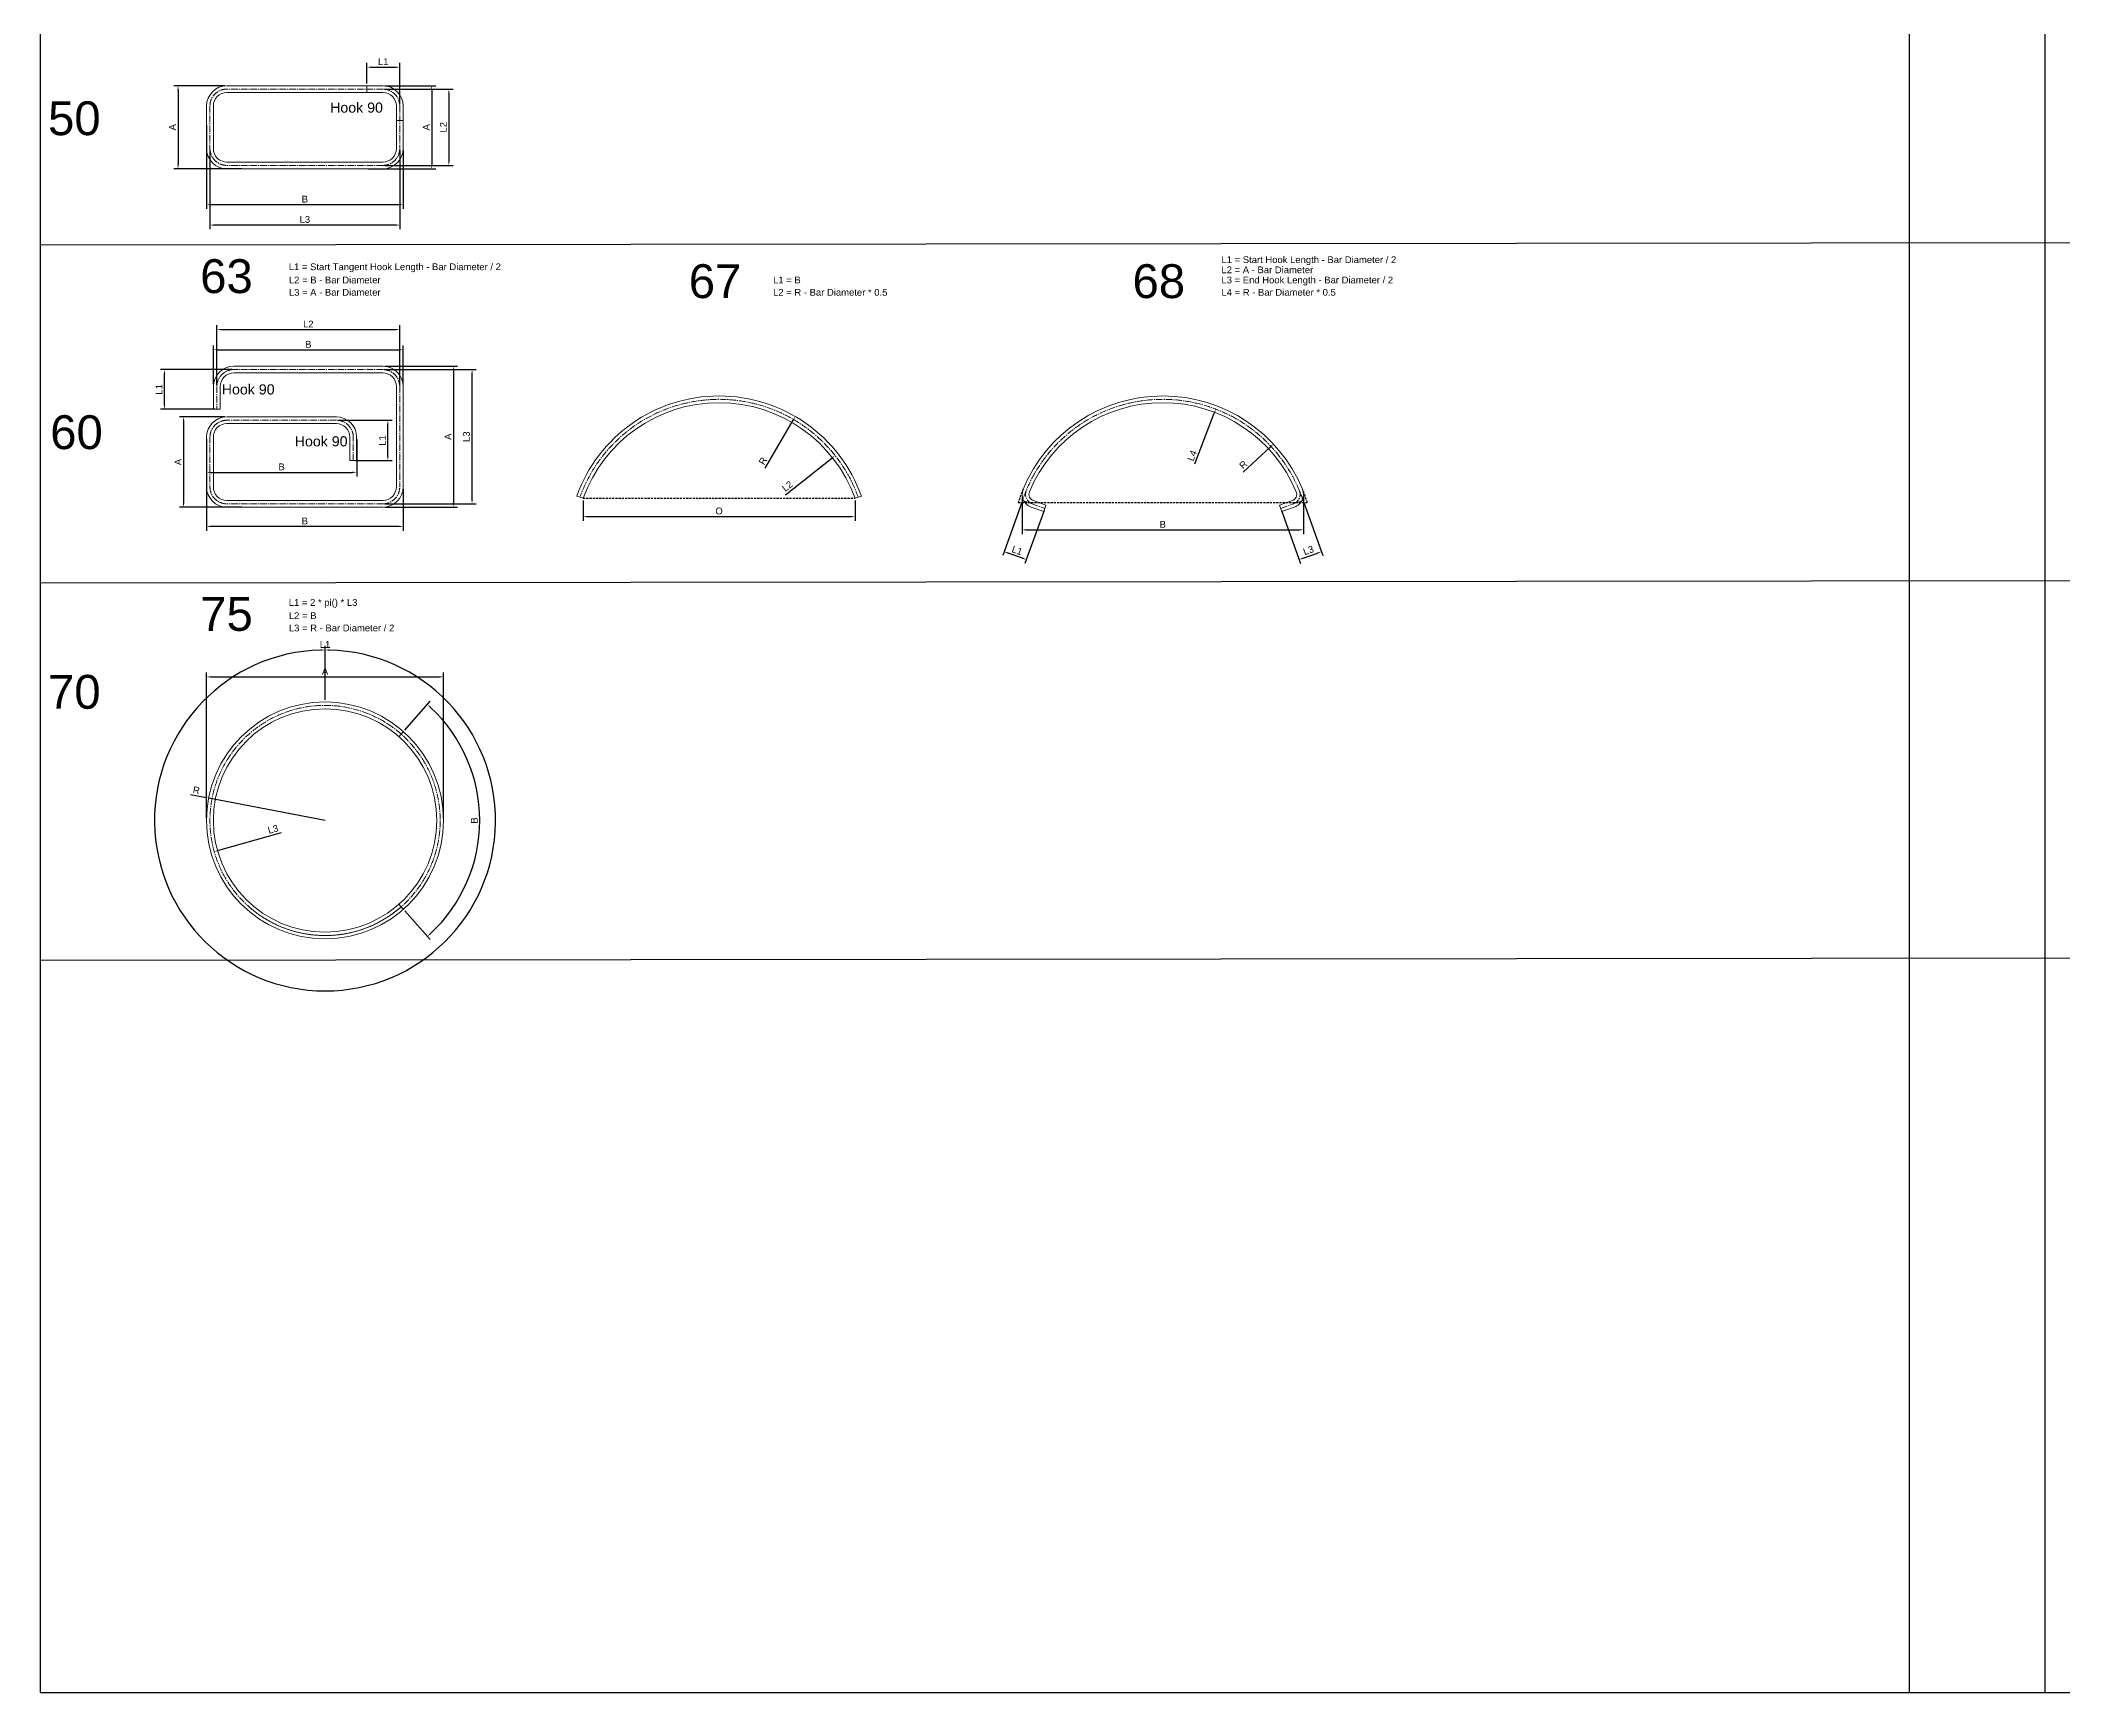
# Model space of a CAD drawing. Header units: metres. Extents: x 125 to 13754, y 1503 to 11930.
# Drawn here: x 125 to 6101, y 1503 to 6385 of the extents above; entities that cross this region are included whole.
import ezdxf

# ---------------------------------------------------------------- set-up
doc = ezdxf.new("R2010")
doc.units = ezdxf.units.M
doc.linetypes.add('CENTER2', pattern=[28.575, 19.05, -3.175, 3.175, -3.175])
doc.linetypes.add('HIDDEN', pattern=[9.525, 6.35, -3.175])
doc.layers.add('Border', color=6, linetype='HIDDEN')
for name, color, linetype, lineweight in [('CL', 5, 'CENTER2', 0), ('D-STR-DIM', 7, 'Continuous', 0), ('D-STR-STR1', 3, 'Continuous', 0), ('Rebar', 7, 'Continuous', 20)]:
    doc.layers.add(name, color=color, linetype=linetype, lineweight=lineweight)
doc.styles.add('Arial', font='arial.ttf')
doc.dimstyles.new('Check', dxfattribs={"dimscale": 10, "dimtxt": 2, "dimasz": 1.25, "dimexe": 1.25, "dimexo": 0.625, "dimtad": 1, "dimtoh": 1, "dimdec": 1, "dimtxsty": 'Arial', "dimcen": 2.5, "dimclrd": 8, "dimclre": 8, "dimclrt": 1, "dimaunit": 1, "dimadec": 3, "dimazin": 0, "dimtfac": 1, "dimtdec": 1, "dimtix": 1, "dimtmove": 0, "dimatfit": 3, "dimfxl": 1, "dimarcsym": 0})
doc.dimstyles.new('D1-1', dxfattribs={"dimscale": 10, "dimtxt": 2, "dimasz": 1.25, "dimexe": 1.25, "dimexo": 0.625, "dimtad": 1, "dimdec": 1, "dimtxsty": 'Arial', "dimcen": 2.5, "dimclrd": 8, "dimclre": 8, "dimclrt": 4, "dimadec": 1, "dimazin": 0, "dimtfac": 1, "dimtdec": 1, "dimtix": 1, "dimtmove": 0, "dimatfit": 3, "dimfxl": 1, "dimarcsym": 0})

# ---------------------------------------------------------------- blocks, each defined once
blk = doc.blocks.new('*D94')
at = {"layer": 'D-STR-DIM', "color": 8, "lineweight": -2, "transparency": 16777216}
for p, q in [((616, 6134.8), (616, 5887.1)), ((1196.7, 6059.3), (1196.7, 5887.1)), ((1184.2, 5899.6), (628.5, 5899.6))]:
    blk.add_line(p, q, dxfattribs=at)
at = {"layer": 'D-STR-DIM', "color": 8, "transparency": 16777216}
for points in [[(628.5, 5901.7), (628.5, 5897.5), (616, 5899.6)], [(1184.2, 5901.7), (1184.2, 5897.5), (1196.7, 5899.6)]]:
    blk.add_solid(points, dxfattribs=at)
at = {"layer": 'Defpoints', "color": 0, "transparency": 16777216}
for p in [(616, 6141), (1196.7, 6065.6), (616, 5899.6)]:
    blk.add_point(p, dxfattribs=at)
at = {"layer": 'D-STR-DIM', "color": 4, "transparency": 16777216, "insert": (906.4, 5915.9), "char_height": 20, "attachment_point": 5, "style": 'Arial'}
blk.add_mtext('B', dxfattribs=at)
blk = doc.blocks.new('*D95')
at = {"layer": 'D-STR-DIM', "color": 8, "lineweight": -2, "transparency": 16777216}
for p, q in [((669.8, 6251), (519.2, 6251)), ((531.7, 6238.5), (531.7, 6018.1)), ((719.8, 6005.6), (519.2, 6005.6))]:
    blk.add_line(p, q, dxfattribs=at)
at = {"layer": 'D-STR-DIM', "color": 8, "transparency": 16777216}
for points in [[(529.7, 6238.5), (533.8, 6238.5), (531.7, 6251)], [(529.7, 6018.1), (533.8, 6018.1), (531.7, 6005.6)]]:
    blk.add_solid(points, dxfattribs=at)
at = {"layer": 'Defpoints', "color": 0, "transparency": 16777216}
for p in [(676, 6251), (531.7, 6005.6), (726, 6005.6)]:
    blk.add_point(p, dxfattribs=at)
at = {"layer": 'D-STR-DIM', "color": 4, "transparency": 16777216, "insert": (515.5, 6128.3), "char_height": 20, "attachment_point": 5, "rotation": 90, "style": 'Arial'}
blk.add_mtext('A', dxfattribs=at)
blk = doc.blocks.new('*D96')
at = {"layer": 'D-STR-DIM', "color": 8, "lineweight": -2, "transparency": 16777216}
for p, q in [((616, 5156.4), (616, 4936.2)), ((1196.7, 5059.4), (1196.7, 4936.2)), ((1184.2, 4948.7), (628.5, 4948.7))]:
    blk.add_line(p, q, dxfattribs=at)
at = {"layer": 'D-STR-DIM', "color": 8, "transparency": 16777216}
for points in [[(628.5, 4950.8), (628.5, 4946.6), (616, 4948.7)], [(1184.2, 4950.8), (1184.2, 4946.6), (1196.7, 4948.7)]]:
    blk.add_solid(points, dxfattribs=at)
at = {"layer": 'Defpoints', "color": 0, "transparency": 16777216}
for p in [(616, 5162.6), (1196.7, 5065.6), (616, 4948.7)]:
    blk.add_point(p, dxfattribs=at)
at = {"layer": 'D-STR-DIM', "color": 4, "transparency": 16777216, "insert": (906.4, 4964.9), "char_height": 20, "attachment_point": 5, "style": 'Arial'}
blk.add_mtext('B', dxfattribs=at)
blk = doc.blocks.new('*D97')
at = {"layer": 'D-STR-DIM', "color": 8, "lineweight": -2, "transparency": 16777216}
for p, q in [((669.8, 5272.6), (535.6, 5272.6)), ((548.1, 5260.1), (548.1, 5018.1)), ((719.8, 5005.6), (535.6, 5005.6))]:
    blk.add_line(p, q, dxfattribs=at)
at = {"layer": 'D-STR-DIM', "color": 8, "transparency": 16777216}
for points in [[(546, 5260.1), (550.2, 5260.1), (548.1, 5272.6)], [(546, 5018.1), (550.2, 5018.1), (548.1, 5005.6)]]:
    blk.add_solid(points, dxfattribs=at)
at = {"layer": 'Defpoints', "color": 0, "transparency": 16777216}
for p in [(676, 5272.6), (548.1, 5005.6), (726, 5005.6)]:
    blk.add_point(p, dxfattribs=at)
at = {"layer": 'D-STR-DIM', "color": 4, "transparency": 16777216, "insert": (531.8, 5139.1), "char_height": 20, "attachment_point": 5, "rotation": 90, "style": 'Arial'}
blk.add_mtext('A', dxfattribs=at)
blk = doc.blocks.new('*D98')
at = {"layer": 'D-STR-DIM', "color": 8, "lineweight": -2, "transparency": 16777216}
for p, q in [((1142.9, 5422.3), (1357.7, 5422.3)), ((1345.2, 5409.8), (1345.2, 5018.1)), ((1142.9, 5005.6), (1357.7, 5005.6))]:
    blk.add_line(p, q, dxfattribs=at)
at = {"layer": 'D-STR-DIM', "color": 8, "transparency": 16777216}
for points in [[(1343.1, 5409.8), (1347.3, 5409.8), (1345.2, 5422.3)], [(1343.1, 5018.1), (1347.3, 5018.1), (1345.2, 5005.6)]]:
    blk.add_solid(points, dxfattribs=at)
at = {"layer": 'Defpoints', "color": 0, "transparency": 16777216}
for p in [(1136.7, 5422.3), (1136.7, 5005.6), (1345.2, 5005.6)]:
    blk.add_point(p, dxfattribs=at)
at = {"layer": 'D-STR-DIM', "color": 4, "transparency": 16777216, "insert": (1329, 5214), "char_height": 20, "attachment_point": 5, "rotation": 90, "style": 'Arial'}
blk.add_mtext('A', dxfattribs=at)
blk = doc.blocks.new('*D99')
at = {"layer": 'D-STR-DIM', "color": 8, "lineweight": -2, "transparency": 16777216}
for p, q in [((616, 5206.4), (616, 5096.2)), ((1059.4, 5206.4), (1059.4, 5096.2)), ((628.5, 5108.7), (1046.9, 5108.7))]:
    blk.add_line(p, q, dxfattribs=at)
at = {"layer": 'D-STR-DIM', "color": 8, "transparency": 16777216}
for points in [[(628.5, 5110.8), (628.5, 5106.6), (616, 5108.7)], [(1046.9, 5110.8), (1046.9, 5106.6), (1059.4, 5108.7)]]:
    blk.add_solid(points, dxfattribs=at)
at = {"layer": 'Defpoints', "color": 0, "transparency": 16777216}
for p in [(616, 5212.6), (1059.4, 5212.6), (1059.4, 5108.7)]:
    blk.add_point(p, dxfattribs=at)
at = {"layer": 'D-STR-DIM', "color": 4, "transparency": 16777216, "insert": (837.7, 5124.9), "char_height": 20, "attachment_point": 5, "style": 'Arial'}
blk.add_mtext('B', dxfattribs=at)
blk = doc.blocks.new('*D100')
at = {"layer": 'D-STR-DIM', "color": 8, "lineweight": -2, "transparency": 16777216}
for p, q in [((636.5, 5368.6), (636.5, 5483.2)), ((649, 5470.7), (1184.2, 5470.7)), ((1196.7, 5368.6), (1196.7, 5483.2))]:
    blk.add_line(p, q, dxfattribs=at)
at = {"layer": 'D-STR-DIM', "color": 8, "transparency": 16777216}
for points in [[(649, 5472.8), (649, 5468.6), (636.5, 5470.7)], [(1184.2, 5472.8), (1184.2, 5468.6), (1196.7, 5470.7)]]:
    blk.add_solid(points, dxfattribs=at)
at = {"layer": 'Defpoints', "color": 0, "transparency": 16777216}
for p in [(1196.7, 5470.7), (636.5, 5362.3), (1196.7, 5362.3)]:
    blk.add_point(p, dxfattribs=at)
at = {"layer": 'D-STR-DIM', "color": 4, "transparency": 16777216, "insert": (916.6, 5487), "char_height": 20, "attachment_point": 5, "style": 'Arial'}
blk.add_mtext('B', dxfattribs=at)
blk = doc.blocks.new('*D101')
at = {"layer": 'D-STR-DIM', "color": 8, "lineweight": -2, "transparency": 16777216}
for p, q in [((616, 4086.4), (616, 4516.9)), ((628.5, 4504.4), (1303.5, 4504.4)), ((1316, 4086.4), (1316, 4516.9))]:
    blk.add_line(p, q, dxfattribs=at)
at = {"layer": 'D-STR-DIM', "color": 8, "transparency": 16777216}
for points in [[(628.5, 4506.5), (628.5, 4502.3), (616, 4504.4)], [(1303.5, 4506.5), (1303.5, 4502.3), (1316, 4504.4)]]:
    blk.add_solid(points, dxfattribs=at)
at = {"layer": 'Defpoints', "color": 0, "transparency": 16777216}
for p in [(1316, 4504.4), (616, 4080.1), (1316, 4080.1)]:
    blk.add_point(p, dxfattribs=at)
at = {"layer": 'D-STR-DIM', "color": 4, "transparency": 16777216, "insert": (966, 4520.6), "char_height": 20, "attachment_point": 5, "style": 'Arial'}
blk.add_mtext('A', dxfattribs=at)
blk = doc.blocks.new('*D104')
at = {"layer": 'D-STR-DIM', "color": 8, "lineweight": -2, "transparency": 16777216}
for p, q in [((1201.8, 4347.2), (1276.7, 4432.1)), ((1201.8, 3813), (1276.7, 3728.1))]:
    blk.add_line(p, q, dxfattribs=at)
blk.add_arc((966, 4080.1), 457, 312.9974, 47.0026, dxfattribs=at)
at = {"layer": 'D-STR-DIM', "color": 8, "transparency": 16777216}
for points in [[(1276.3, 4412.8), (1279.1, 4415.9), (1268.4, 4422.8)], [(1279.1, 3744.3), (1276.3, 3747.4), (1268.4, 3737.5)]]:
    blk.add_solid(points, dxfattribs=at)
at = {"layer": 'Defpoints', "color": 0, "transparency": 16777216}
for p in [(1184.4, 4327.5), (1197.6, 4342.5), (1404.9, 3952.7), (1184.4, 3832.7), (1197.6, 3817.7)]:
    blk.add_point(p, dxfattribs=at)
at = {"layer": 'D-STR-DIM', "color": 4, "transparency": 16777216, "insert": (1406.8, 4080.1), "char_height": 20, "attachment_point": 5, "rotation": 90, "style": 'Arial'}
blk.add_mtext('B', dxfattribs=at)
blk = doc.blocks.new('*D258')
at = {"layer": 'D-STR-DIM', "color": 8, "lineweight": -2, "transparency": 16777216}
for p, q in [((1089.3, 6257.3), (1089.3, 6318.3)), ((1101.8, 6305.8), (1174.2, 6305.8)), ((1186.7, 6197.3), (1186.7, 6318.3))]:
    blk.add_line(p, q, dxfattribs=at)
at = {"layer": 'D-STR-DIM', "color": 8, "transparency": 16777216}
for points in [[(1101.8, 6307.9), (1101.8, 6303.7), (1089.3, 6305.8)], [(1174.2, 6307.9), (1174.2, 6303.7), (1186.7, 6305.8)]]:
    blk.add_solid(points, dxfattribs=at)
at = {"layer": 'Defpoints', "color": 0, "transparency": 16777216}
for p in [(1186.7, 6305.8), (1089.3, 6251), (1186.7, 6191)]:
    blk.add_point(p, dxfattribs=at)
at = {"layer": 'D-STR-DIM', "color": 1, "transparency": 16777216, "insert": (1138, 6322.1), "char_height": 20, "attachment_point": 5, "style": 'Arial'}
blk.add_mtext('L1', dxfattribs=at)
blk = doc.blocks.new('*D259')
at = {"layer": 'D-STR-DIM', "color": 8, "lineweight": -2, "transparency": 16777216}
for p, q in [((1142.9, 6241), (1344.2, 6241)), ((1331.7, 6228.5), (1331.7, 6028.1)), ((1142.9, 6015.6), (1344.2, 6015.6))]:
    blk.add_line(p, q, dxfattribs=at)
at = {"layer": 'D-STR-DIM', "color": 8, "transparency": 16777216}
for points in [[(1329.7, 6228.5), (1333.8, 6228.5), (1331.7, 6241)], [(1329.7, 6028.1), (1333.8, 6028.1), (1331.7, 6015.6)]]:
    blk.add_solid(points, dxfattribs=at)
at = {"layer": 'Defpoints', "color": 0, "transparency": 16777216}
for p in [(1136.7, 6241), (1136.7, 6015.6), (1331.7, 6015.6)]:
    blk.add_point(p, dxfattribs=at)
at = {"layer": 'D-STR-DIM', "color": 1, "transparency": 16777216, "insert": (1315.5, 6128.3), "char_height": 20, "attachment_point": 5, "rotation": 90, "style": 'Arial'}
blk.add_mtext('L2', dxfattribs=at)
blk = doc.blocks.new('*D260')
at = {"layer": 'D-STR-DIM', "color": 8, "lineweight": -2, "transparency": 16777216}
for p, q in [((626, 6059.3), (626, 5826.9)), ((1186.7, 6059.3), (1186.7, 5826.9)), ((1174.2, 5839.4), (638.5, 5839.4))]:
    blk.add_line(p, q, dxfattribs=at)
at = {"layer": 'D-STR-DIM', "color": 8, "transparency": 16777216}
for points in [[(638.5, 5841.5), (638.5, 5837.4), (626, 5839.4)], [(1174.2, 5841.5), (1174.2, 5837.4), (1186.7, 5839.4)]]:
    blk.add_solid(points, dxfattribs=at)
at = {"layer": 'Defpoints', "color": 0, "transparency": 16777216}
for p in [(626, 6065.6), (1186.7, 6065.6), (626, 5839.4)]:
    blk.add_point(p, dxfattribs=at)
at = {"layer": 'D-STR-DIM', "color": 1, "transparency": 16777216, "insert": (906.4, 5855.9), "char_height": 20, "attachment_point": 5, "style": 'Arial'}
blk.add_mtext('L3', dxfattribs=at)
blk = doc.blocks.new('*D280')
at = {"layer": 'D-STR-DIM', "color": 8, "lineweight": -2, "transparency": 16777216}
for p, q in [((690.3, 5412.3), (479.5, 5412.3)), ((492, 5308), (492, 5399.8)), ((640.3, 5295.5), (479.5, 5295.5))]:
    blk.add_line(p, q, dxfattribs=at)
at = {"layer": 'D-STR-DIM', "color": 8, "transparency": 16777216}
for points in [[(489.9, 5399.8), (494, 5399.8), (492, 5412.3)], [(489.9, 5308), (494, 5308), (492, 5295.5)]]:
    blk.add_solid(points, dxfattribs=at)
at = {"layer": 'Defpoints', "color": 0, "transparency": 16777216}
for p in [(492, 5412.3), (696.5, 5412.3), (646.5, 5295.5)]:
    blk.add_point(p, dxfattribs=at)
at = {"layer": 'D-STR-DIM', "color": 1, "transparency": 16777216, "insert": (475.7, 5353.9), "char_height": 20, "attachment_point": 5, "rotation": 90, "style": 'Arial'}
blk.add_mtext('L1 ', dxfattribs=at)
blk = doc.blocks.new('*D281')
at = {"layer": 'D-STR-DIM', "color": 8, "lineweight": -2, "transparency": 16777216}
for p, q in [((646.5, 5368.6), (646.5, 5543.1)), ((659, 5530.6), (1174.2, 5530.6)), ((1186.7, 5368.6), (1186.7, 5543.1))]:
    blk.add_line(p, q, dxfattribs=at)
at = {"layer": 'D-STR-DIM', "color": 8, "transparency": 16777216}
for points in [[(659, 5532.7), (659, 5528.5), (646.5, 5530.6)], [(1174.2, 5532.7), (1174.2, 5528.5), (1186.7, 5530.6)]]:
    blk.add_solid(points, dxfattribs=at)
at = {"layer": 'Defpoints', "color": 0, "transparency": 16777216}
for p in [(1186.7, 5530.6), (646.5, 5362.3), (1186.7, 5362.3)]:
    blk.add_point(p, dxfattribs=at)
at = {"layer": 'D-STR-DIM', "color": 1, "transparency": 16777216, "insert": (916.6, 5546.9), "char_height": 20, "attachment_point": 5, "style": 'Arial'}
blk.add_mtext('L2', dxfattribs=at)
blk = doc.blocks.new('*D282')
at = {"layer": 'D-STR-DIM', "color": 8, "lineweight": -2, "transparency": 16777216}
for p, q in [((1142.9, 5412.3), (1412.7, 5412.3)), ((1400.2, 5028.1), (1400.2, 5399.8)), ((1142.9, 5015.6), (1412.7, 5015.6))]:
    blk.add_line(p, q, dxfattribs=at)
at = {"layer": 'D-STR-DIM', "color": 8, "transparency": 16777216}
for points in [[(1398.1, 5399.8), (1402.3, 5399.8), (1400.2, 5412.3)], [(1398.1, 5028.1), (1402.3, 5028.1), (1400.2, 5015.6)]]:
    blk.add_solid(points, dxfattribs=at)
at = {"layer": 'Defpoints', "color": 0, "transparency": 16777216}
for p in [(1136.7, 5412.3), (1400.2, 5412.3), (1136.7, 5015.6)]:
    blk.add_point(p, dxfattribs=at)
at = {"layer": 'D-STR-DIM', "color": 1, "transparency": 16777216, "insert": (1383.7, 5214), "char_height": 20, "attachment_point": 5, "rotation": 90, "style": 'Arial'}
blk.add_mtext('L3', dxfattribs=at)
blk = doc.blocks.new('*D292')
at = {"layer": 'D-STR-DIM', "color": 8, "lineweight": -2, "transparency": 16777216}
for p, q in [((1005.6, 5262.6), (1164, 5262.6)), ((1151.5, 5155.8), (1151.5, 5250.1)), ((1055.6, 5143.3), (1164, 5143.3))]:
    blk.add_line(p, q, dxfattribs=at)
at = {"layer": 'D-STR-DIM', "color": 8, "transparency": 16777216}
for points in [[(1149.5, 5250.1), (1153.6, 5250.1), (1151.5, 5262.6)], [(1149.5, 5155.8), (1153.6, 5155.8), (1151.5, 5143.3)]]:
    blk.add_solid(points, dxfattribs=at)
at = {"layer": 'Defpoints', "color": 0, "transparency": 16777216}
for p in [(999.4, 5262.6), (1151.5, 5262.6), (1049.4, 5143.3)]:
    blk.add_point(p, dxfattribs=at)
at = {"layer": 'D-STR-DIM', "color": 1, "transparency": 16777216, "insert": (1135.3, 5203), "char_height": 20, "attachment_point": 5, "rotation": 90, "style": 'Arial'}
blk.add_mtext('L1', dxfattribs=at)
blk = doc.blocks.new('*D293')
at = {"layer": 'D-STR-STR1', "color": 8, "lineweight": -2, "transparency": 16777216}
blk.add_line((836.4, 4043.6), (650.8, 3991.3), dxfattribs=at)
at = {"layer": 'D-STR-STR1', "color": 8, "transparency": 16777216}
blk.add_solid([(650.2, 3993.3), (651.4, 3989.3), (638.8, 3987.9)], dxfattribs=at)
at = {"layer": 'Defpoints', "color": 0, "transparency": 16777216}
for p in [(966, 4080.1), (638.8, 3987.9)]:
    blk.add_point(p, dxfattribs=at)
at = {"layer": 'D-STR-STR1', "color": 1, "transparency": 16777216, "insert": (812.5, 4054), "char_height": 20, "attachment_point": 5, "rotation": 15.73245, "style": 'Arial'}
blk.add_mtext('L3', dxfattribs=at)
blk = doc.blocks.new('*D294')
at = {"layer": 'D-STR-STR1', "color": 8, "lineweight": -2, "transparency": 16777216}
for p, q in [((568.2, 4156.5), (610, 4148.5)), ((966, 4080.1), (622.3, 4146.1))]:
    blk.add_line(p, q, dxfattribs=at)
at = {"layer": 'D-STR-STR1', "color": 8, "transparency": 16777216}
blk.add_solid([(610.4, 4150.5), (609.6, 4146.4), (622.3, 4146.1)], dxfattribs=at)
at = {"layer": 'Defpoints', "color": 0, "transparency": 16777216}
for p in [(622.3, 4146.1), (966, 4080.1)]:
    blk.add_point(p, dxfattribs=at)
at = {"layer": 'D-STR-STR1', "color": 4, "transparency": 16777216, "insert": (586, 4169.6), "char_height": 20, "attachment_point": 5, "rotation": 349.13068, "style": 'Arial'}
blk.add_mtext('R', dxfattribs=at)
blk = doc.blocks.new('*D308')
at = {"layer": 'D-STR-DIM', "color": 8, "lineweight": -2, "transparency": 16777216}
for p, q in [((1142.9, 6251), (1293.5, 6251)), ((1281, 6238.5), (1281, 6018.1)), ((1092.9, 6005.6), (1293.5, 6005.6))]:
    blk.add_line(p, q, dxfattribs=at)
at = {"layer": 'D-STR-DIM', "color": 8, "transparency": 16777216}
for points in [[(1278.9, 6238.5), (1283, 6238.5), (1281, 6251)], [(1278.9, 6018.1), (1283, 6018.1), (1281, 6005.6)]]:
    blk.add_solid(points, dxfattribs=at)
at = {"layer": 'Defpoints', "color": 0, "transparency": 16777216}
for p in [(1136.7, 6251), (1086.7, 6005.6), (1281, 6005.6)]:
    blk.add_point(p, dxfattribs=at)
at = {"layer": 'D-STR-DIM', "color": 4, "transparency": 16777216, "insert": (1264.7, 6128.3), "char_height": 20, "attachment_point": 5, "rotation": 90, "style": 'Arial'}
blk.add_mtext('A', dxfattribs=at)
blk = doc.blocks.new('*D312')
at = {"layer": 'D-STR-STR1', "color": 8, "lineweight": -2, "transparency": 16777216}
blk.add_line((2325.9, 5042.6), (2462.7, 5150.7), dxfattribs=at)
at = {"layer": 'D-STR-STR1', "color": 8, "transparency": 16777216}
blk.add_solid([(2461.4, 5152.4), (2464, 5149.1), (2472.5, 5158.5)], dxfattribs=at)
at = {"layer": 'Defpoints', "color": 0, "transparency": 16777216}
for p in [(2472.5, 5158.5), (2129.8, 4887.7)]:
    blk.add_point(p, dxfattribs=at)
at = {"layer": 'D-STR-STR1', "color": 1, "transparency": 16777216, "insert": (2331.5, 5067.8), "char_height": 20, "attachment_point": 5, "rotation": 38.31129, "style": 'Arial'}
blk.add_mtext('L2 ', dxfattribs=at)
blk = doc.blocks.new('*D315')
at = {"layer": 'D-STR-STR1', "color": 8, "lineweight": -2, "transparency": 16777216}
blk.add_line((3535, 5133.5), (3592.7, 5283.7), dxfattribs=at)
at = {"layer": 'D-STR-STR1', "color": 8, "transparency": 16777216}
blk.add_solid([(3590.7, 5284.5), (3594.6, 5283), (3597.2, 5295.4)], dxfattribs=at)
at = {"layer": 'Defpoints', "color": 0, "transparency": 16777216}
for p in [(3597.2, 5295.4), (3440.5, 4887.7)]:
    blk.add_point(p, dxfattribs=at)
at = {"layer": 'D-STR-STR1', "color": 1, "transparency": 16777216, "insert": (3527, 5158.1), "char_height": 20, "attachment_point": 5, "rotation": 68.98079, "style": 'Arial'}
blk.add_mtext('L4 ', dxfattribs=at)
blk = doc.blocks.new('*D316')
at = {"layer": 'D-STR-DIM', "color": 8, "lineweight": -2, "transparency": 16777216}
for p, q in [((1728.2, 5025.7), (1728.2, 4965.4)), ((2531.4, 5025.7), (2531.4, 4965.4)), ((1740.7, 4977.9), (2518.9, 4977.9))]:
    blk.add_line(p, q, dxfattribs=at)
at = {"layer": 'D-STR-DIM', "color": 8, "transparency": 16777216}
for points in [[(1740.7, 4980), (1740.7, 4975.8), (1728.2, 4977.9)], [(2518.9, 4980), (2518.9, 4975.8), (2531.4, 4977.9)]]:
    blk.add_solid(points, dxfattribs=at)
at = {"layer": 'Defpoints', "color": 0, "transparency": 16777216}
for p in [(1728.2, 5031.9), (2531.4, 5031.9), (2531.4, 4977.9)]:
    blk.add_point(p, dxfattribs=at)
at = {"layer": 'D-STR-DIM', "color": 4, "transparency": 16777216, "insert": (2129.8, 4994.5), "char_height": 20, "attachment_point": 5, "style": 'Arial'}
blk.add_mtext('O', dxfattribs=at)
blk = doc.blocks.new('*D317')
at = {"layer": 'D-STR-DIM', "color": 8, "lineweight": -2, "transparency": 16777216}
for p, q in [((3025, 5037.6), (3025, 4926.3)), ((3856.1, 5037.6), (3856.1, 4926.3)), ((3037.5, 4938.8), (3843.6, 4938.8))]:
    blk.add_line(p, q, dxfattribs=at)
at = {"layer": 'D-STR-DIM', "color": 8, "transparency": 16777216}
for points in [[(3037.5, 4940.9), (3037.5, 4936.7), (3025, 4938.8)], [(3843.6, 4940.9), (3843.6, 4936.7), (3856.1, 4938.8)]]:
    blk.add_solid(points, dxfattribs=at)
at = {"layer": 'Defpoints', "color": 0, "transparency": 16777216}
for p in [(3025, 5043.8), (3856.1, 5043.8), (3856.1, 4938.8)]:
    blk.add_point(p, dxfattribs=at)
at = {"layer": 'D-STR-DIM', "color": 4, "transparency": 16777216, "insert": (3440.5, 4955), "char_height": 20, "attachment_point": 5, "style": 'Arial'}
blk.add_mtext('B', dxfattribs=at)
blk = doc.blocks.new('*D318')
at = {"layer": 'D-STR-DIM', "color": 8, "lineweight": -2, "transparency": 16777216}
for p, q in [((3024.1, 5020), (2967.6, 4862.6)), ((3089.9, 4996.4), (3033.4, 4839)), ((3025.9, 4855), (2983.6, 4870.2))]:
    blk.add_line(p, q, dxfattribs=at)
at = {"layer": 'D-STR-DIM', "color": 8, "transparency": 16777216}
for points in [[(2984.3, 4872.1), (2982.9, 4868.2), (2971.9, 4874.4)], [(3026.6, 4857), (3025.2, 4853), (3037.6, 4850.8)]]:
    blk.add_solid(points, dxfattribs=at)
at = {"layer": 'Defpoints', "color": 0, "transparency": 16777216}
for p in [(3026.2, 5025.9), (3092, 5002.2), (2971.9, 4874.4)]:
    blk.add_point(p, dxfattribs=at)
at = {"layer": 'D-STR-DIM', "color": 1, "transparency": 16777216, "insert": (3010.3, 4877.9), "char_height": 20, "attachment_point": 5, "rotation": 340.25076, "style": 'Arial'}
blk.add_mtext('L1 ', dxfattribs=at)
blk = doc.blocks.new('*D319')
at = {"layer": 'D-STR-DIM', "color": 8, "lineweight": -2, "transparency": 16777216}
for p, q in [((3856.9, 5020), (3913.4, 4862.6)), ((3791.1, 4996.4), (3847.6, 4839)), ((3855.2, 4855), (3897.4, 4870.2))]:
    blk.add_line(p, q, dxfattribs=at)
at = {"layer": 'D-STR-DIM', "color": 8, "transparency": 16777216}
for points in [[(3854.5, 4857), (3855.9, 4853), (3843.4, 4850.8)], [(3896.7, 4872.1), (3898.1, 4868.2), (3909.2, 4874.4)]]:
    blk.add_solid(points, dxfattribs=at)
at = {"layer": 'Defpoints', "color": 0, "transparency": 16777216}
for p in [(3854.8, 5025.9), (3789, 5002.2), (3909.2, 4874.4)]:
    blk.add_point(p, dxfattribs=at)
at = {"layer": 'D-STR-DIM', "color": 1, "transparency": 16777216, "insert": (3870.7, 4878.1), "char_height": 20, "attachment_point": 5, "rotation": 19.74924, "style": 'Arial'}
blk.add_mtext('L3', dxfattribs=at)
blk = doc.blocks.new('*D320')
at = {"layer": 'Defpoints', "color": 0, "transparency": 16777216}
for p in [(966, 4583.8), (966, 4430.1), (966, 4430.1), (966, 4080.1)]:
    blk.add_point(p, dxfattribs=at)
at = {"layer": 'Rebar', "color": 8, "lineweight": -2, "transparency": 16777216}
blk.add_line((966, 4436.4), (966, 4596.3), dxfattribs=at)
blk.add_line((966, 4436.4), (966, 4596.3), dxfattribs=at)
blk.add_arc((966, 4080.1), 503.7, 91.42189, 88.57811, dxfattribs=at)
at = {"layer": 'Rebar', "color": 8, "transparency": 16777216}
for points in [[(953.5, 4585.8), (953.6, 4581.6), (966, 4583.8)], [(978.5, 4581.6), (978.6, 4585.8), (966, 4583.8)]]:
    blk.add_solid(points, dxfattribs=at)
at = {"layer": 'Rebar', "color": 1, "transparency": 16777216, "insert": (966, 4600.1), "char_height": 20, "attachment_point": 5, "style": 'Arial'}
blk.add_mtext('L1', dxfattribs=at)
blk = doc.blocks.new('*D333')
at = {"layer": 'D-STR-STR1', "color": 8, "lineweight": -2, "transparency": 16777216}
blk.add_line((3678.2, 5109.2), (3758.2, 5183.7), dxfattribs=at)
at = {"layer": 'D-STR-STR1', "color": 8, "transparency": 16777216}
blk.add_solid([(3756.8, 5185.3), (3759.6, 5182.2), (3767.3, 5192.3)], dxfattribs=at)
at = {"layer": 'Defpoints', "color": 0, "transparency": 16777216}
for p in [(3767.3, 5192.3), (3440.5, 4887.7)]:
    blk.add_point(p, dxfattribs=at)
at = {"layer": 'D-STR-STR1', "color": 4, "transparency": 16777216, "insert": (3678.2, 5131.4), "char_height": 20, "attachment_point": 5, "rotation": 42.97603, "style": 'Arial'}
blk.add_mtext('R', dxfattribs=at)
blk = doc.blocks.new('*D343')
at = {"layer": 'D-STR-STR1', "color": 8, "lineweight": -2, "transparency": 16777216}
blk.add_line((2265.9, 5121.2), (2348.5, 5262.9), dxfattribs=at)
at = {"layer": 'D-STR-STR1', "color": 8, "transparency": 16777216}
blk.add_solid([(2346.7, 5263.9), (2350.3, 5261.8), (2354.8, 5273.7)], dxfattribs=at)
at = {"layer": 'Defpoints', "color": 0, "transparency": 16777216}
for p in [(2354.8, 5273.7), (2129.8, 4887.7)]:
    blk.add_point(p, dxfattribs=at)
at = {"layer": 'D-STR-STR1', "color": 4, "transparency": 16777216, "insert": (2259.4, 5142.4), "char_height": 20, "attachment_point": 5, "rotation": 59.75818, "style": 'Arial'}
blk.add_mtext('R', dxfattribs=at)

msp = doc.modelspace()

# ---------------------------------------------------------------- linework, layer by layer
for p, q in [((125.39, 1503.29), (125.39, 11315.67)), ((5645.5, 11321.67), (5645.5, 1503.29)), ((6046.99, 1503.29), (6046.99, 11322.27)), ((125.39, 5780.69), (13753.94, 5795.89)), ((125.39, 4782.7), (13753.94, 4797.89)), ((125.39, 3667.67), (13753.94, 3682.87))]:
    msp.add_line(p, q)
msp.add_lwpolyline([(125.39, 1503.29), (13753.94, 1503.29)])
at = {"layer": 'Border'}
msp.add_line((3013.76, 5019.71), (3867.28, 5019.71), dxfattribs=at)
msp.add_lwpolyline([(1728.23, 5031.93), (2531.42, 5031.93)], dxfattribs=at)
for start, end in [(157.431986, 162.816943), (17.183057, 22.568014)]:
    msp.add_arc((3440.52, 4887.75), 446.69, start, end, dxfattribs=at)
at = {"layer": 'CL'}
for p, q in [((1136.66, 6241.05), (676.04, 6241.05)), ((626.04, 6191.05), (626.04, 6065.57)), ((1186.66, 6191.05), (1186.66, 6065.57)), ((1136.66, 6015.57), (676.04, 6015.57)), ((1136.66, 5412.35), (696.51, 5412.35)), ((646.51, 5362.35), (646.51, 5295.52)), ((1186.66, 5362.35), (1186.66, 5065.64)), ((999.37, 5262.6), (676.04, 5262.6)), ((626.04, 5212.6), (626.04, 5065.64)), ((1049.37, 5143.35), (1049.37, 5212.6)), ((3026.24, 5025.86), (3054.83, 5015.59)), ((3854.8, 5025.86), (3826.21, 5015.59)), ((1136.66, 5015.64), (676.04, 5015.64)), ((1184.4, 4327.54), (1197.64, 4342.54)), ((1184.4, 3832.7), (1197.64, 3817.71))]:
    msp.add_line(p, q, dxfattribs=at)
msp.add_lwpolyline([(3789.02, 5002.24), (3826.21, 5015.59, 0.4286975), (3843.77, 5055.34, 0.6673204), (3037.27, 5055.34, 0.4286975), (3054.83, 5015.59), (3092.02, 5002.24)], format="xyb", dxfattribs=at)
msp.add_circle((966.04, 4080.12), 340, dxfattribs=at)
for centre, radius, start, end in [((676.04, 6191.05), 50, 90, 180), ((1136.66, 6191.05), 50, 0, 90), ((676.04, 6065.57), 50, 180, 270), ((1136.66, 6065.57), 50, 270, 0), ((696.51, 5362.35), 50, 90, 180), ((1136.66, 5362.35), 50, 0, 90), ((2129.82, 4887.75), 436.69, 19.749241, 160.250759), ((676.04, 5212.6), 50, 90, 180), ((999.37, 5212.6), 50, 0, 90), ((676.04, 5065.64), 50, 180, 270), ((1136.66, 5065.64), 50, 270, 0), ((3440.52, 4887.75), 436.69, 157.431986, 161.562909), ((3440.52, 4887.75), 436.69, 18.437091, 22.568014), ((966.04, 4080.12), 340, 228.569803, 311.430197)]:
    msp.add_arc(centre, radius, start, end, dxfattribs=at)
at = {"layer": 'Rebar'}
for p, q in [((1089.26, 6251.05), (1089.26, 6231.05)), ((616.04, 6065.57), (616.04, 6191.05)), ((636.04, 6191.05), (636.04, 6065.57)), ((1176.66, 6191.05), (1176.66, 6065.57)), ((1196.66, 6065.57), (1196.66, 6191.05)), ((1176.66, 6148.4), (1196.66, 6148.4)), ((636.51, 5295.52), (636.51, 5362.35)), ((656.51, 5362.35), (656.51, 5295.52)), ((1176.66, 5362.35), (1176.66, 5065.64)), ((1196.66, 5065.64), (1196.66, 5362.35)), ((636.51, 5295.52), (656.51, 5295.52)), ((616.04, 5065.64), (616.04, 5212.6)), ((636.04, 5212.6), (636.04, 5065.64)), ((1039.37, 5143.35), (1039.37, 5212.6)), ((1059.37, 5212.6), (1059.37, 5143.35)), ((1059.37, 5143.35), (1039.37, 5143.35))]:
    msp.add_line(p, q, dxfattribs=at)
for points in [[(1136.66, 6251.05), (676.04, 6251.05)], [(676.04, 6231.05), (1136.66, 6231.05)], [(676.04, 6025.57), (1136.66, 6025.57)], [(1136.66, 6005.57), (676.04, 6005.57)], [(1136.66, 5422.35), (696.51, 5422.35)], [(696.51, 5402.35), (1136.66, 5402.35)], [(999.37, 5272.6), (676.04, 5272.6)], [(676.04, 5252.6), (999.37, 5252.6)], [(676.04, 5025.64), (1136.66, 5025.64)], [(1709.4, 5038.69), (1728.23, 5031.93)], [(2550.24, 5038.69), (2531.42, 5031.93)], [(1136.66, 5005.64), (676.04, 5005.64)], [(3095.39, 5011.66), (3088.64, 4992.83)], [(3785.65, 5011.66), (3792.4, 4992.83)]]:
    msp.add_lwpolyline(points, dxfattribs=at)
for points in [[(3792.4, 4992.83), (3829.59, 5006.18, 0.4286975), (3853.01, 5059.18, 0.6673204), (3028.03, 5059.18, 0.4286975), (3051.45, 5006.18), (3088.64, 4992.83)], [(3785.65, 5011.66), (3822.83, 5025.01, 0.4286975), (3834.54, 5051.5, 0.6673204), (3046.5, 5051.5, 0.4286975), (3058.21, 5025.01), (3095.39, 5011.66)]]:
    msp.add_lwpolyline(points, format="xyb", dxfattribs=at)
for radius in [350, 330]:
    msp.add_circle((966.04, 4080.12), radius, dxfattribs=at)
for centre, radius, start, end in [((676.04, 6191.05), 60, 90, 180), ((676.04, 6191.05), 40, 90, 180), ((1136.66, 6191.05), 60, 0, 90), ((1136.66, 6191.05), 40, 0, 90), ((676.04, 6065.57), 60, 180, 270), ((676.04, 6065.57), 40, 180, 270), ((1136.66, 6065.57), 40, 270, 0), ((1136.66, 6065.57), 60, 270, 0), ((696.51, 5362.35), 60, 90, 180), ((696.51, 5362.35), 40, 90, 180), ((1136.66, 5362.35), 60, 0, 90), ((1136.66, 5362.35), 40, 0, 90), ((2129.82, 4887.75), 446.69, 19.749241, 160.250759), ((676.04, 5212.6), 60, 90, 180), ((999.37, 5212.6), 60, 0, 90), ((2129.82, 4887.75), 426.69, 19.749241, 160.250759), ((676.04, 5212.6), 40, 90, 180), ((999.37, 5212.6), 40, 0, 90), ((676.04, 5065.64), 60, 180, 270), ((676.04, 5065.64), 40, 180, 270), ((1136.66, 5065.64), 40, 270, 0), ((1136.66, 5065.64), 60, 270, 0)]:
    msp.add_arc(centre, radius, start, end, dxfattribs=at)

# ---------------------------------------------------------------- texts
at = {"layer": 'Rebar', "style": 'Arial'}
for s, height, p in [('50', 100, (147.76, 6104.92)), ('Hook 90', 30, (980.91, 6171.43)), ('63', 100, (597.19, 5638.39)), ('67', 100, (2040.34, 5623.6)), ('68', 100, (3351.04, 5623.6)), ('Hook 90', 30, (660.85, 5338.82)), ('60', 100, (154.24, 5177.36)), ('Hook 90', 30, (876.39, 5185.37)), ('75', 100, (597.33, 4640.39)), ('70', 100, (147.76, 4410.19))]:
    msp.add_text(s, height=height, dxfattribs=at).set_placement(p)
at = {"layer": 'Rebar', "color": 0, "style": 'Arial'}
for s, p in [('L1 = Start Hook Length - Bar Diameter / 2', (3613.86, 5727.03)), ('L1 = Start Tangent Hook Length - Bar Diameter / 2', (858.82, 5706.09)), ('L2 = B - Bar Diameter', (859.22, 5667.03)), ('L1 = B', (2289.42, 5667.03)), ('L2 = A - Bar Diameter', (3613.86, 5697.03)), ('L3 = End Hook Length - Bar Diameter / 2', (3613.86, 5667.03)), ('L3 = A - Bar Diameter', (859.22, 5630.63)), ('L2 = R - Bar Diameter * 0.5', (2289.42, 5630.63)), ('L4 = R - Bar Diameter * 0.5', (3613.86, 5630.63)), ('L1 = 2 * pi() * L3', (858.82, 4714.24)), ('L2 = B', (859.22, 4675.18)), ('L3 = R - Bar Diameter / 2', (859.22, 4638.78))]:
    msp.add_text(s, height=20, dxfattribs=at).set_placement(p)

# ---------------------------------------------------------------- dimensions: what is measured, and where the dimension line sits
at = {"layer": 'D-STR-DIM'}
for base, p1, p2, text, dimstyle, picture, middle in [((1186.66, 6305.79), (1089.26, 6251.05), (1186.66, 6191.05), 'L1', 'Check', '*D258', (1137.96, 6322.08)), ((626.04, 5839.45), (1186.66, 6065.57), (626.04, 6065.57), 'L3', 'Check', '*D260', (906.35, 5855.92)), ((1186.66, 5530.6), (646.51, 5362.35), (1186.66, 5362.35), 'L2', 'Check', '*D281', (916.59, 5546.89)), ((1196.66, 5470.71), (636.51, 5362.35), (1196.66, 5362.35), 'B', 'D1-1', '*D100', (916.59, 5486.96)), ((1059.37, 5108.69), (616.04, 5212.6), (1059.37, 5212.6), 'B', 'D1-1', '*D99', (837.7, 5124.94)), ((2531.42, 4977.89), (1728.23, 5031.93), (2531.42, 5031.93), 'O', 'D1-1', '*D316', (2129.82, 4994.49)), ((3856.07, 4938.79), (3024.97, 5043.83), (3856.07, 5043.83), 'B', 'D1-1', '*D317', (3440.52, 4955.04)), ((1316.04, 4504.38), (616.04, 4080.12), (1316.04, 4080.12), 'A', 'D1-1', '*D101', (966.04, 4520.63))]:
    dim = msp.add_linear_dim(base=base, p1=p1, p2=p2, text=text, dimstyle=dimstyle, dxfattribs=at)
    dim.commit()
    dim.dimension.update_dxf_attribs({"geometry": picture, "text_midpoint": middle})
for base, p1, p2, angle, text, dimstyle, picture, middle in [((531.74, 6005.57), (676.04, 6251.05), (726.04, 6005.57), 90, 'A', 'D1-1', '*D95', (515.49, 6128.31)), ((1280.96, 6005.57), (1136.66, 6251.05), (1086.66, 6005.57), 90, 'A', 'D1-1', '*D308', (1264.71, 6128.31)), ((1331.75, 6015.57), (1136.66, 6241.05), (1136.66, 6015.57), 90, 'L2', 'Check', '*D259', (1315.46, 6128.31)), ((616.04, 5899.61), (1196.66, 6065.57), (616.04, 6141.05), 180, 'B', 'D1-1', '*D94', (906.35, 5915.86)), ((491.95, 5412.35), (646.51, 5295.52), (696.51, 5412.35), 90, 'L1 ', 'Check', '*D280', (475.66, 5353.94)), ((1345.23, 5005.64), (1136.66, 5422.35), (1136.66, 5005.64), 90, 'A', 'D1-1', '*D98', (1328.98, 5213.99)), ((1400.18, 5412.35), (1136.66, 5015.64), (1136.66, 5412.35), 90, 'L3', 'Check', '*D282', (1383.71, 5213.99)), ((548.09, 5005.64), (676.04, 5272.6), (726.04, 5005.64), 90, 'A', 'D1-1', '*D97', (531.84, 5139.12)), ((1151.54, 5262.6), (1049.37, 5143.35), (999.37, 5262.6), 90, 'L1', 'Check', '*D292', (1135.25, 5202.98)), ((616.04, 4948.7), (1196.66, 5065.64), (616.04, 5162.6), 180, 'B', 'D1-1', '*D96', (906.35, 4964.95))]:
    dim = msp.add_linear_dim(base=base, p1=p1, p2=p2, angle=angle, text=text, dimstyle=dimstyle, dxfattribs=at)
    dim.commit()
    dim.dimension.update_dxf_attribs({"geometry": picture, "text_midpoint": middle})
for p1, p2, distance, text, picture, middle in [((3092.02, 5002.24), (3026.24, 5025.86), 160.94, 'L1 ', '*D318', (3010.25, 4877.91)), ((3789.02, 5002.24), (3854.8, 5025.86), -160.94, 'L3', '*D319', (3870.73, 4878.08))]:
    dim = msp.add_aligned_dim(p1=p1, p2=p2, distance=distance, text=text, dimstyle='Check', dxfattribs=at)
    dim.commit()
    dim.dimension.update_dxf_attribs({"geometry": picture, "text_midpoint": middle})
dim = msp.add_angular_dim_2l(base=(1404.92, 3952.7), line1=((1184.4, 3832.7), (1197.64, 3817.71)), line2=((1184.4, 4327.54), (1197.64, 4342.54)), text='B', dimstyle='D1-1', dxfattribs=at)
dim.commit()
dim.dimension.update_dxf_attribs({"geometry": '*D104', "text_midpoint": (1406.79, 4080.12)})
at = {"layer": 'D-STR-STR1'}
for center, mpoint, text, dimstyle, picture, middle in [((2129.82, 4887.75), (2354.8, 5273.65), 'R', 'D1-1', '*D343', (2273.49, 5134.18)), ((3440.52, 4887.75), (3597.15, 5295.38), 'L4 ', 'Check', '*D315', (3542.17, 5152.29)), ((2129.82, 4887.75), (2472.47, 5158.47), 'L2 ', 'Check', '*D312', (2341.59, 5055.06)), ((3440.52, 4887.75), (3767.34, 5192.26), 'R', 'D1-1', '*D333', (3689.24, 5119.49)), ((966.04, 4080.12), (638.78, 3987.93), 'L3', 'Check', '*D293', (817, 4038.14))]:
    dim = msp.add_radius_dim(center=center, mpoint=mpoint, text=text, dimstyle=dimstyle, dxfattribs=at)
    dim.commit()
    dim.dimension.update_dxf_attribs({"geometry": picture, "text_midpoint": middle, "dimtype": 164})
dim = msp.add_radius_dim(center=(966.04, 4080.12), mpoint=(622.32, 4146.12), text='R', dimstyle='D1-1', dxfattribs=at)
dim.commit()
dim.dimension.update_dxf_attribs({"geometry": '*D294', "text_midpoint": (586.04, 4169.64)})
at = {"layer": 'Rebar'}
dim = msp.add_angular_dim_3p(base=(966.04, 4583.83), center=(966.04, 4080.12), p1=(966.04, 4430.12), p2=(966.04, 4430.12), text='L1', dimstyle='Check', dxfattribs=at)
dim.commit()
dim.dimension.update_dxf_attribs({"geometry": '*D320', "text_midpoint": (966.04, 4600.12)})

doc.saveas('drawing.dxf')
